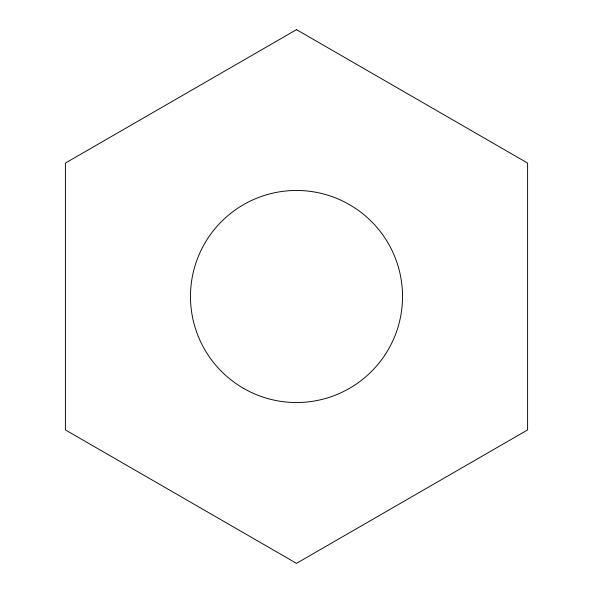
<?xml version="1.0" encoding="UTF-8"?>
<svg xmlns="http://www.w3.org/2000/svg" width="593" height="593" viewBox="0 0 593 593"><rect width="100%" height="100%" fill="white"/><g stroke="black" fill="none" stroke-linecap="round" stroke-linejoin="round"><path stroke-width="0.89" d="M296.5 29.65L65.4 163.075L65.4 429.925L296.5 563.35L527.6 429.925L527.6 163.075L296.5 29.65M243.486 388.326A106.036 106.036 0 0 0 402.536 296.5A106.036 106.036 0 0 0 243.486 204.674A106.036 106.036 0 0 0 243.486 388.326"/></g></svg>
